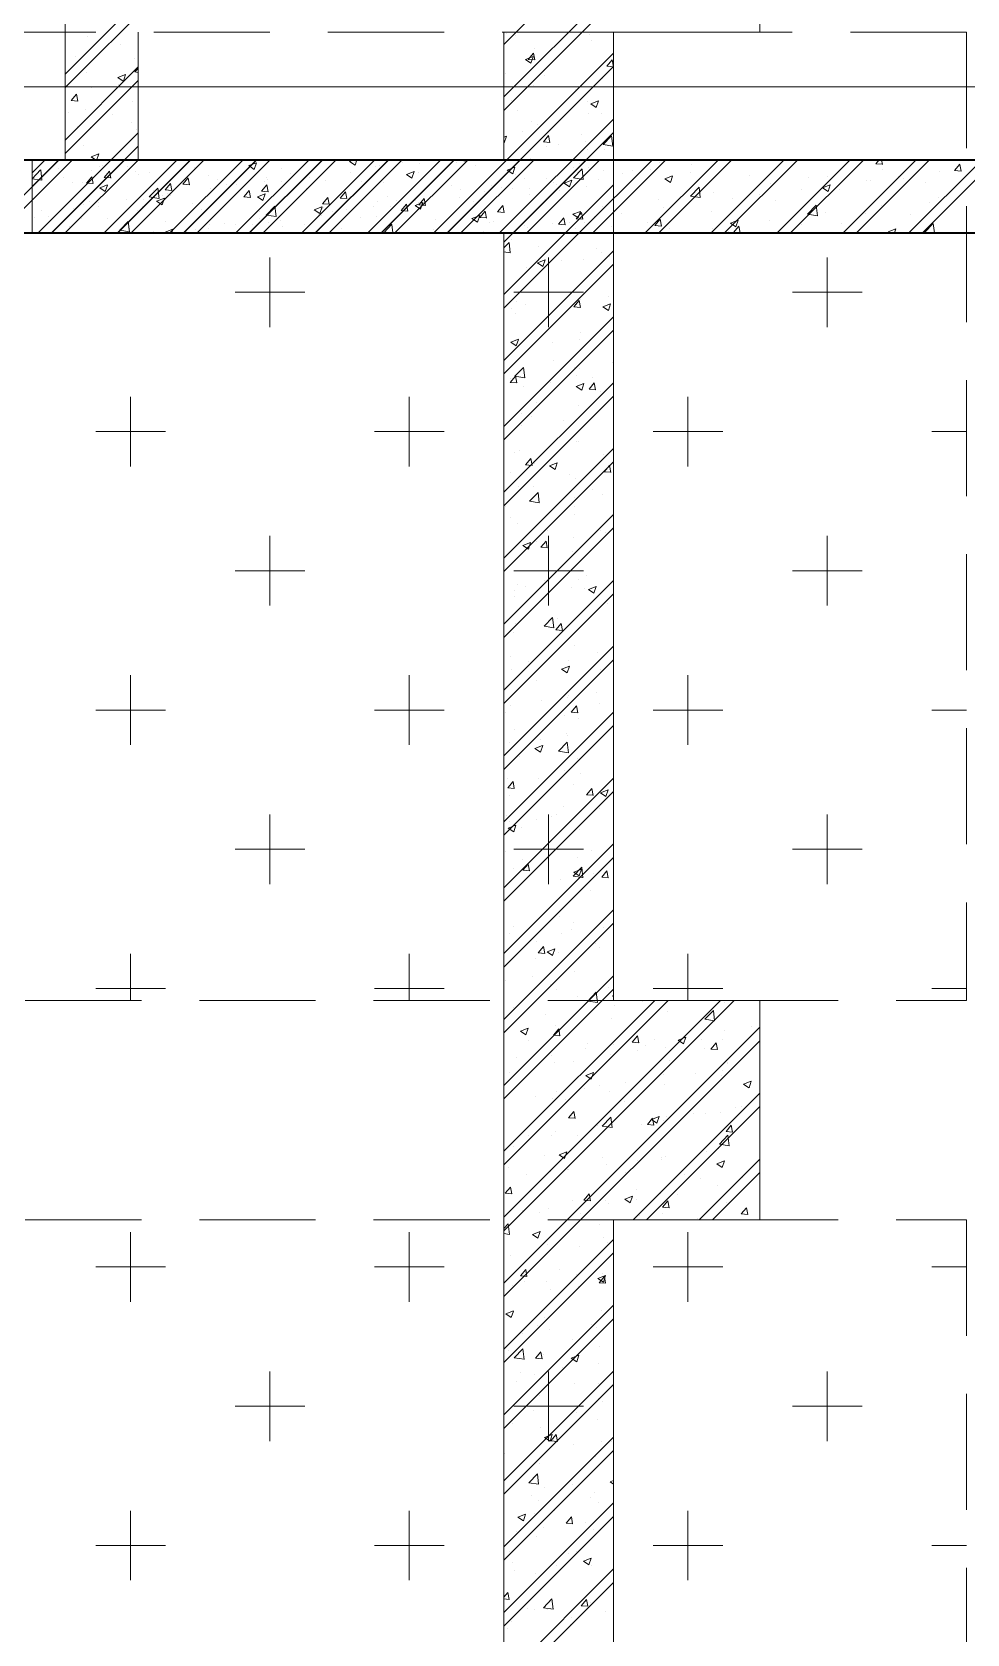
# Model space of a CAD drawing. Header units: millimetres. Extents: x 115500 to 206800, y -6300 to 53700.
# Drawn here: x 132795 to 135351, y 33667 to 38050 of the extents above; entities that cross this region are included whole.
import ezdxf

# ---------------------------------------------------------------- set-up
doc = ezdxf.new("R2010")
doc.units = ezdxf.units.MM
doc.linetypes.add('HIDDEN2', pattern=[4.7625, 3.175, -1.5875])
for name, color, linetype, lineweight in [('NDC_S_BEAM', 3, 'HIDDEN2', 20), ('NDC_S_DIM', 1, 'Continuous', 15), ('NDC_S_HATCH MATERIAL', 8, 'Continuous', 13), ('NDC_S_SLAB', 2, 'Continuous', 20), ('NDC_S_WALL', 6, 'Continuous', 35)]:
    doc.layers.add(name, color=color, linetype=linetype, lineweight=lineweight)

msp = doc.modelspace()

# ---------------------------------------------------------------- linework, layer by layer
at = {"layer": 'NDC_S_BEAM', "ltscale": 100}
for p, q in [((135350, 38050), (132300, 38050)), ((135350, 38050), (135350, 35400)), ((132300, 35400), (135350, 35400)), ((132300, 34800), (135350, 34800)), ((135350, 34800), (135350, 32300))]:
    msp.add_line(p, q, dxfattribs=at)
at = {"layer": 'NDC_S_DIM', "ltscale": 100}
for p, q in [((132884.9, 37700.4), (132884.9, 39596.5)), ((134784.9, 38050), (134784.9, 38950)), ((133084.9, 37700.4), (133084.9, 38050)), ((134084.9, 38050), (134084.9, 37700.4)), ((134384.9, 37700.4), (134384.9, 38050)), ((134384.9, 38050), (134784.9, 38050)), ((132794.9, 37500.4), (132794.9, 37700.4)), ((132794.9, 37700.4), (132884.9, 37700.4)), ((134084.9, 37700.4), (133084.9, 37700.4)), ((134384.9, 37500.4), (134384.9, 37700.4)), ((134084.9, 37500.4), (132794.9, 37500.4)), ((134084.9, 34955.4), (134084.9, 37500.4)), ((134384.9, 35400), (134384.9, 37500.4)), ((134384.9, 37500.4), (134384.9, 37500.4)), ((134784.9, 35400), (134384.9, 35400)), ((134784.9, 34800), (134784.9, 35400)), ((134084.9, 19707.6), (134084.9, 34955.4)), ((134384.9, 32300), (134384.9, 34800)), ((134384.9, 34800), (134784.9, 34800))]:
    msp.add_line(p, q, dxfattribs=at)
at = {"layer": 'NDC_S_HATCH MATERIAL', "linetype": 'Continuous', "ltscale": 100}
for p, q in [((132884.9, 37897.9), (133937, 38950)), ((132884.9, 37934.7), (133900.2, 38950)), ((134084.9, 38016.1), (134784.9, 38716.1)), ((134084.9, 37872.5), (134784.9, 38572.5)), ((134084.9, 37835.7), (134784.9, 38535.7)), ((134091.9, 38046.3), (134091.9, 38046.3)), ((134158.2, 38049.1), (134158.2, 38049.1)), ((132947.5, 38038.6), (132947.5, 38038.6)), ((133036.3, 38015.2), (133036.3, 38015.2)), ((134117.8, 38040.6), (134117.8, 38040.6)), ((134168.5, 38004.8), (134168.5, 38004.8)), ((134318.4, 38042.3), (134318.4, 38042.3)), ((134324.4, 38027.3), (134324.4, 38027.3)), ((132914.3, 37984.2), (132914.3, 37984.2)), ((132953.5, 37965.4), (132953.5, 37965.4)), ((133074.4, 37977.5), (133074.4, 37977.5)), ((133893.1, 37500.4), (134384.9, 37992.2)), ((134143.8, 37974.7), (134164.8, 37982.7)), ((134143.8, 37974.7), (134158.7, 37964.6)), ((134151.3, 37975.3), (134165.8, 37992.5)), ((134151.3, 37975.3), (134169.2, 37973.7)), ((134158.7, 37964.5), (134164.8, 37982.6)), ((134169.3, 37973.6), (134165.8, 37992.4)), ((134366.5, 37956.5), (134380.9, 37973.7)), ((134384.4, 37954.8), (134381, 37973.6)), ((132884.9, 37754.4), (133084.9, 37954.4)), ((132884.9, 37717.6), (133084.9, 37917.6)), ((132943.9, 37938.7), (132943.9, 37938.7)), ((133029.4, 37926), (133050.4, 37934)), ((133029.4, 37926), (133044.3, 37915.9)), ((133044.4, 37915.8), (133050.5, 37933.9)), ((133075.4, 37940.7), (133084.9, 37950.6)), ((133075.4, 37940.7), (133084.9, 37939.2)), ((133929.8, 37500.4), (134384.9, 37955.4)), ((134088.1, 37937.8), (134088.1, 37937.8)), ((134195.4, 37930.1), (134195.4, 37930.1)), ((134201.7, 37952.8), (134201.7, 37952.8)), ((134320.7, 37927.5), (134320.7, 37927.5)), ((134355.6, 37923.3), (134355.6, 37923.3)), ((134366.5, 37956.5), (134384.4, 37954.9)), ((132901.9, 37862.6), (132916.3, 37879.8)), ((132919.8, 37860.9), (132916.4, 37879.7)), ((132957.3, 37896.9), (132957.3, 37896.9)), ((133032.4, 37906.8), (133032.4, 37906.8)), ((134164.9, 37905), (134164.9, 37905)), ((134280.4, 37891.6), (134280.4, 37891.6)), ((132893.1, 37830.4), (132893.1, 37830.4)), ((132901.9, 37862.6), (132919.8, 37861)), ((132940.2, 37838.9), (132940.2, 37838.9)), ((133068.1, 37860.4), (133068.1, 37860.4)), ((134105.4, 37861.6), (134105.4, 37861.6)), ((134122.8, 37834.5), (134122.8, 37834.5)), ((134312.3, 37859.4), (134312.3, 37859.4)), ((134317.1, 37827.6), (134317.1, 37827.6)), ((134322.8, 37853.9), (134343.8, 37861.9)), ((134322.8, 37853.9), (134337.8, 37843.8)), ((134337.8, 37843.7), (134343.9, 37861.9)), ((134352.3, 37825.8), (134352.3, 37825.8)), ((132919.1, 37790.6), (132919.1, 37790.6)), ((132953.5, 37788.5), (132953.5, 37788.5)), ((133016, 37824.2), (133016, 37824.2)), ((133067.1, 37803.4), (133067.1, 37803.4)), ((133079.2, 37783.9), (133079.2, 37783.9)), ((134073.4, 37500.4), (134384.9, 37811.9)), ((134161.3, 37805.1), (134161.3, 37805.1)), ((134177.3, 37795.7), (134177.3, 37795.7)), ((132811.2, 37500.4), (133084.9, 37774)), ((132936.6, 37739), (132936.6, 37739)), ((134084.9, 37475.1), (134384.9, 37775.1)), ((134084.9, 37762.5), (134091.8, 37765.2)), ((134084.9, 37747.6), (134085.7, 37747.1)), ((134085.7, 37747), (134091.8, 37765.1)), ((134137, 37776.8), (134137, 37776.8)), ((134192.9, 37749.6), (134207.4, 37766.9)), ((134192.9, 37749.6), (134210.9, 37748.1)), ((134210.9, 37748), (134207.4, 37766.8)), ((134233.3, 37741.1), (134233.3, 37741.1)), ((134297.2, 37770), (134297.2, 37770)), ((134308.4, 37751), (134308.4, 37751)), ((134356.1, 37742.1), (134379.4, 37766.4)), ((134356.1, 37742.1), (134382.7, 37738)), ((134382.8, 37737.9), (134379.5, 37766.4)), ((132668.5, 37500.4), (132868.5, 37700.4)), ((132705.2, 37500.4), (132905.2, 37700.4)), ((132794.9, 37627.6), (132867.6, 37700.4)), ((132794.9, 37664.4), (132830.9, 37700.4)), ((132847.9, 37500.4), (133084.9, 37737.3)), ((132848.8, 37500.4), (133048.8, 37700.4)), ((132885.5, 37500.4), (133085.5, 37700.4)), ((132956.4, 37708.4), (132977.4, 37716.5)), ((132956.4, 37708.4), (132971.4, 37698.3)), ((132971.4, 37698.3), (132977.5, 37716.4)), ((132991.5, 37500.4), (133191.5, 37700.4)), ((133028.3, 37500.4), (133228.3, 37700.4)), ((133029.1, 37500.4), (133229.1, 37700.4)), ((133065.8, 37500.4), (133265.8, 37700.4)), ((133171.8, 37500.4), (133371.8, 37700.4)), ((133208.6, 37500.4), (133408.6, 37700.4)), ((133209.4, 37500.4), (133409.4, 37700.4)), ((133246.2, 37500.4), (133446.2, 37700.4)), ((133254, 37699.6), (133254, 37699.6)), ((133352.1, 37500.4), (133552.1, 37700.4)), ((133388.9, 37500.4), (133588.9, 37700.4)), ((133389.7, 37500.4), (133589.7, 37700.4)), ((133426.5, 37500.4), (133626.5, 37700.4)), ((133532.4, 37500.4), (133732.4, 37700.4)), ((133569.2, 37500.4), (133769.2, 37700.4)), ((133570, 37500.4), (133770, 37700.4)), ((133606.8, 37500.4), (133806.8, 37700.4)), ((133663.1, 37696.2), (133674.1, 37700.4)), ((133663.1, 37696.2), (133678.1, 37686.1)), ((133678.1, 37686), (133682.9, 37700.4)), ((133712.8, 37500.4), (133912.8, 37700.4)), ((133749.5, 37500.4), (133949.5, 37700.4)), ((133750.3, 37500.4), (133950.3, 37700.4)), ((133787.1, 37500.4), (133987.1, 37700.4)), ((133795.8, 37698.5), (133795.8, 37698.5)), ((133930.7, 37500.4), (134130.7, 37700.4)), ((133956.6, 37700.4), (133981.9, 37696.4)), ((133967.4, 37500.4), (134167.4, 37700.4)), ((133981.9, 37696.3), (133981.4, 37700.4)), ((134111, 37500.4), (134311, 37700.4)), ((134147.7, 37500.4), (134347.7, 37700.4)), ((134157.6, 37705.2), (134157.6, 37705.2)), ((134200.3, 37736.5), (134200.3, 37736.5)), ((134291.3, 37500.4), (134491.3, 37700.4)), ((134313.4, 37727.7), (134313.4, 37727.7)), ((134328, 37500.4), (134528, 37700.4)), ((134360.4, 37729.7), (134360.4, 37729.7)), ((134471.6, 37500.4), (134671.6, 37700.4)), ((134508.3, 37500.4), (134708.3, 37700.4)), ((134651.9, 37500.4), (134851.9, 37700.4)), ((134688.6, 37500.4), (134888.6, 37700.4)), ((134832.2, 37500.4), (135032.2, 37700.4)), ((134869, 37500.4), (135069, 37700.4)), ((135012.5, 37500.4), (135212.5, 37700.4)), ((135049.3, 37500.4), (135249.3, 37700.4)), ((135102, 37689.6), (135111, 37700.4)), ((135120, 37688), (135117.7, 37700.4)), ((135192.8, 37500.4), (135392.8, 37700.4)), ((135229.6, 37500.4), (135429.6, 37700.4)), ((135276.4, 37697.2), (135276.4, 37697.2)), ((132795, 37648.5), (132818.3, 37672.8)), ((132796.2, 37678.4), (132796.2, 37678.4)), ((132799.5, 37660.3), (132799.5, 37660.3)), ((132821.7, 37644.3), (132818.4, 37672.8)), ((132824.6, 37660.2), (132824.6, 37660.2)), ((132866.1, 37675.7), (132866.1, 37675.7)), ((132874.6, 37670.1), (132874.6, 37670.1)), ((132880.7, 37651.4), (132880.7, 37651.4)), ((132943.5, 37636.9), (132958, 37654.2)), ((132956.3, 37671.7), (132956.3, 37671.7)), ((132961.5, 37635.3), (132958, 37654.1)), ((132980.4, 37682.7), (132980.4, 37682.7)), ((132988.2, 37685.1), (132988.2, 37685.1)), ((132991.9, 37652.2), (133006.3, 37669.5)), ((132991.9, 37652.2), (133009.8, 37650.7)), ((133009.8, 37650.6), (133006.3, 37669.4)), ((133055.7, 37681.4), (133055.7, 37681.4)), ((133079, 37669.6), (133079, 37669.6)), ((133087, 37660.2), (133087, 37660.2)), ((133116.5, 37664.9), (133116.5, 37664.9)), ((133207, 37633.4), (133221.5, 37650.7)), ((133225, 37631.7), (133221.5, 37650.6)), ((133238.5, 37679.4), (133238.5, 37679.4)), ((133276.6, 37658.1), (133276.6, 37658.1)), ((133387.6, 37684.4), (133408.6, 37692.4)), ((133387.6, 37684.4), (133402.5, 37674.3)), ((133402.5, 37674.2), (133408.6, 37692.4)), ((133436.7, 37651.4), (133436.7, 37651.4)), ((133477.5, 37675.6), (133477.5, 37675.6)), ((133500.8, 37663.8), (133500.8, 37663.8)), ((133543.5, 37656.9), (133543.5, 37656.9)), ((133552.1, 37651.4), (133552.1, 37651.4)), ((133592.2, 37666.8), (133592.2, 37666.8)), ((133665.7, 37666.4), (133665.7, 37666.4)), ((133675.8, 37693.8), (133675.8, 37693.8)), ((133733, 37681.9), (133733, 37681.9)), ((133743.7, 37686), (133743.7, 37686)), ((133808.1, 37691.8), (133808.1, 37691.8)), ((133818.7, 37660.4), (133839.7, 37668.4)), ((133818.7, 37660.4), (133833.6, 37650.3)), ((133833.7, 37650.2), (133839.7, 37668.3)), ((133852, 37664.9), (133852, 37664.9)), ((133855.1, 37691.3), (133855.1, 37691.3)), ((133955.9, 37691.7), (133955.9, 37691.7)), ((134006.1, 37686), (134006.1, 37686)), ((134094.3, 37672.1), (134115.3, 37680.2)), ((134094.3, 37672.1), (134109.2, 37662.1)), ((134109.2, 37662), (134115.3, 37680.1)), ((134116.1, 37684.9), (134116.1, 37684.9)), ((134116.9, 37660.7), (134116.9, 37660.7)), ((134275.4, 37650.9), (134298.7, 37675.3)), ((134275.4, 37650.9), (134302, 37646.8)), ((134276.2, 37678.2), (134276.2, 37678.2)), ((134291.9, 37690.7), (134291.9, 37690.7)), ((134302.1, 37646.7), (134298.8, 37675.2)), ((134315.2, 37678.9), (134315.2, 37678.9)), ((134357.2, 37671.4), (134357.2, 37671.4)), ((134410.4, 37663.1), (134410.4, 37663.1)), ((134436.4, 37671.4), (134436.4, 37671.4)), ((134485.5, 37673), (134485.5, 37673)), ((134511.3, 37692.6), (134511.3, 37692.6)), ((134525.4, 37648.1), (134546.4, 37656.2)), ((134540.4, 37637.9), (134546.5, 37656.1)), ((134596.5, 37664.6), (134596.5, 37664.6)), ((134599.1, 37688), (134599.1, 37688)), ((134756.7, 37657.9), (134756.7, 37657.9)), ((134916.8, 37651.1), (134916.8, 37651.1)), ((134969, 37655.5), (134969, 37655.5)), ((135102, 37689.6), (135119.9, 37688.1)), ((135120.5, 37674.7), (135120.5, 37674.7)), ((135163, 37654.3), (135163, 37654.3)), ((135276.6, 37669.2), (135276.6, 37669.2)), ((135317.2, 37670.8), (135331.7, 37688.1)), ((135317.2, 37670.8), (135335.1, 37669.3)), ((135335.1, 37669.1), (135331.7, 37688)), ((132795, 37648.5), (132821.7, 37644.3)), ((132904, 37639.5), (132904, 37639.5)), ((132932.9, 37639.1), (132932.9, 37639.1)), ((132943.5, 37636.9), (132961.4, 37635.4)), ((132979.9, 37623.4), (133000.9, 37631.5)), ((132979.9, 37623.4), (132994.9, 37613.4)), ((132994.9, 37613.3), (133001, 37631.4)), ((133115.1, 37598.8), (133138.5, 37623.2)), ((133127.6, 37615.5), (133127.6, 37615.5)), ((133141.9, 37594.6), (133138.5, 37623.1)), ((133158.7, 37618.1), (133173.1, 37635.3)), ((133158.7, 37618.1), (133176.6, 37616.5)), ((133165.3, 37607.2), (133165.3, 37607.2)), ((133176.6, 37616.5), (133173.2, 37635.3)), ((133207, 37633.4), (133225, 37631.9)), ((133282.3, 37623.2), (133282.3, 37623.2)), ((133287.5, 37616.6), (133287.5, 37616.6)), ((133302.5, 37645.6), (133302.5, 37645.6)), ((133325.8, 37633.7), (133325.8, 37633.7)), ((133354.8, 37632.1), (133354.8, 37632.1)), ((133373.8, 37599.3), (133388.3, 37616.5)), ((133391.8, 37597.6), (133388.3, 37616.4)), ((133411.1, 37599.4), (133432.1, 37607.5)), ((133422.2, 37614.6), (133436.7, 37631.8)), ((133422.2, 37614.6), (133440.1, 37613)), ((133426, 37589.2), (133432.1, 37607.4)), ((133429.9, 37642), (133429.9, 37642)), ((133440.2, 37612.9), (133436.7, 37631.7)), ((133438.1, 37645.7), (133438.1, 37645.7)), ((133477, 37641.5), (133477, 37641.5)), ((133544.7, 37623.2), (133544.7, 37623.2)), ((133596.9, 37644.6), (133596.9, 37644.6)), ((133637.4, 37595.8), (133651.9, 37613)), ((133655.3, 37594.1), (133651.9, 37612.9)), ((133696.2, 37642.4), (133696.2, 37642.4)), ((133757, 37637.8), (133757, 37637.8)), ((133895.9, 37608.6), (133895.9, 37608.6)), ((133917.2, 37631.1), (133917.2, 37631.1)), ((133942, 37630.7), (133942, 37630.7)), ((133965.3, 37618.8), (133965.3, 37618.8)), ((134032.2, 37613.4), (134032.2, 37613.4)), ((134049.9, 37629.7), (134049.9, 37629.7)), ((134077.3, 37624.3), (134077.3, 37624.3)), ((134084.9, 37331.6), (134384.9, 37631.6)), ((134107.3, 37623.2), (134107.3, 37623.2)), ((134140.2, 37648.9), (134140.2, 37648.9)), ((134154.4, 37622.8), (134154.4, 37622.8)), ((134201.4, 37649), (134201.4, 37649)), ((134221, 37638.2), (134221, 37638.2)), ((134229.5, 37632.7), (134229.5, 37632.7)), ((134237.5, 37617.5), (134237.5, 37617.5)), ((134249.8, 37636.3), (134270.9, 37644.4)), ((134249.8, 37636.3), (134264.8, 37626.3)), ((134264.8, 37626.2), (134270.9, 37644.3)), ((134309.8, 37627.8), (134309.8, 37627.8)), ((134343.1, 37647.6), (134343.1, 37647.6)), ((134525.4, 37648.1), (134540.3, 37638)), ((134595.5, 37601.3), (134618.9, 37625.6)), ((134622.2, 37597), (134618.9, 37625.5)), ((134659.2, 37611.9), (134659.2, 37611.9)), ((134815, 37634.4), (134815, 37634.4)), ((134898.4, 37619.5), (134898.4, 37619.5)), ((134956.6, 37624.1), (134977.6, 37632.1)), ((134956.6, 37624.1), (134971.5, 37614)), ((134971.5, 37613.9), (134977.6, 37632)), ((135002.6, 37620), (135002.6, 37620)), ((135077, 37644.3), (135077, 37644.3)), ((135087.9, 37644.4), (135087.9, 37644.4)), ((135177.6, 37650.1), (135177.6, 37650.1)), ((135237.1, 37637.6), (135237.1, 37637.6)), ((132909.3, 37566.8), (132909.3, 37566.8)), ((132936.6, 37579), (132936.6, 37579)), ((132952.6, 37585.5), (132952.6, 37585.5)), ((132975.9, 37573.7), (132975.9, 37573.7)), ((132976.6, 37582.3), (132976.6, 37582.3)), ((132976.8, 37582.8), (132976.8, 37582.8)), ((133051.7, 37592.2), (133051.7, 37592.2)), ((133096.8, 37572.2), (133096.8, 37572.2)), ((133098.8, 37591.7), (133098.8, 37591.7)), ((133115.1, 37598.8), (133141.8, 37594.7)), ((133130.8, 37604), (133130.8, 37604)), ((133135.5, 37587.6), (133156.5, 37595.7)), ((133135.5, 37587.6), (133150.4, 37577.6)), ((133150.5, 37577.5), (133156.5, 37595.6)), ((133150.9, 37603.7), (133150.9, 37603.7)), ((133173.9, 37601.6), (133173.9, 37601.6)), ((133234.8, 37579.6), (133234.8, 37579.6)), ((133256.9, 37565.5), (133256.9, 37565.5)), ((133373.8, 37599.3), (133391.8, 37597.7)), ((133390.7, 37602.1), (133390.7, 37602.1)), ((133411.1, 37599.4), (133426, 37589.3)), ((133435.3, 37549.2), (133458.7, 37573.5)), ((133462, 37545), (133458.7, 37573.5)), ((133566.6, 37563.6), (133587.6, 37571.7)), ((133566.6, 37563.6), (133581.6, 37553.5)), ((133581.6, 37553.5), (133587.7, 37571.6)), ((133588.5, 37566.9), (133588.5, 37566.9)), ((133589, 37580.4), (133603.5, 37597.7)), ((133589, 37580.4), (133607, 37578.9)), ((133592.1, 37570.6), (133592.1, 37570.6)), ((133607, 37578.8), (133603.5, 37597.6)), ((133637.4, 37595.8), (133655.3, 37594.2)), ((133654, 37563.6), (133654, 37563.6)), ((133729.2, 37573.5), (133729.2, 37573.5)), ((133740, 37586.1), (133740, 37586.1)), ((133767, 37600.6), (133767, 37600.6)), ((133776.2, 37573), (133776.2, 37573)), ((133790.3, 37588.8), (133790.3, 37588.8)), ((133804.2, 37561.6), (133818.7, 37578.9)), ((133822.2, 37560), (133818.7, 37578.8)), ((133842.2, 37575.4), (133863.2, 37583.4)), ((133842.2, 37575.4), (133857.1, 37565.3)), ((133842.8, 37588.4), (133842.8, 37588.4)), ((133848.4, 37565), (133848.4, 37565)), ((133851.3, 37582.9), (133851.3, 37582.9)), ((133852.6, 37576.9), (133867, 37594.2)), ((133852.6, 37576.9), (133870.5, 37575.4)), ((133857.2, 37565.2), (133863.3, 37583.3)), ((133870.5, 37575.3), (133867.1, 37594.1)), ((133964.9, 37597.8), (133964.9, 37597.8)), ((134002.4, 37586.2), (134002.4, 37586.2)), ((134067.7, 37558.1), (134082.2, 37575.4)), ((134085.7, 37556.4), (134082.2, 37575.3)), ((134084.9, 37294.8), (134384.9, 37594.8)), ((134154, 37605.4), (134154, 37605.4)), ((134353.6, 37571.6), (134353.6, 37571.6)), ((134507.6, 37592.7), (134507.6, 37592.7)), ((134520.2, 37569.7), (134520.2, 37569.7)), ((134595.5, 37601.3), (134622.2, 37597.1)), ((134709.7, 37594.6), (134709.7, 37594.6)), ((134784.8, 37604.5), (134784.8, 37604.5)), ((134827.7, 37590), (134827.7, 37590)), ((134915.7, 37551.6), (134939.1, 37576)), ((134942.4, 37547.4), (134939.1, 37575.9)), ((135116.9, 37574.9), (135116.9, 37574.9)), ((135249.5, 37584.2), (135249.5, 37584.2)), ((135272.7, 37597.4), (135272.7, 37597.4)), ((132795.7, 37551.8), (132795.7, 37551.8)), ((132801, 37543.6), (132801, 37543.6)), ((132820.9, 37560.4), (132820.9, 37560.4)), ((132839.8, 37545.5), (132839.8, 37545.5)), ((132929.3, 37539.3), (132929.3, 37539.3)), ((132999.9, 37538.7), (132999.9, 37538.7)), ((133034.4, 37507.6), (133057.8, 37532)), ((133061.2, 37503.4), (133057.8, 37531.9)), ((133083.3, 37560.4), (133083.3, 37560.4)), ((133160, 37531.9), (133160, 37531.9)), ((133278.7, 37523.3), (133278.7, 37523.3)), ((133320.2, 37525.2), (133320.2, 37525.2)), ((133351, 37523.7), (133351, 37523.7)), ((133398, 37523.2), (133398, 37523.2)), ((133417.1, 37558.7), (133417.1, 37558.7)), ((133417.1, 37540.6), (133417.1, 37540.6)), ((133434.5, 37545.8), (133434.5, 37545.8)), ((133435.3, 37549.2), (133462, 37545)), ((133440.4, 37528.8), (133440.4, 37528.8)), ((133464.6, 37538.6), (133464.6, 37538.6)), ((133473.1, 37533.1), (133473.1, 37533.1)), ((133541, 37523.3), (133541, 37523.3)), ((133577.2, 37551.9), (133577.2, 37551.9)), ((133586.8, 37548), (133586.8, 37548)), ((133615.4, 37558.8), (133615.4, 37558.8)), ((133692.6, 37542.5), (133692.6, 37542.5)), ((133737.4, 37545.2), (133737.4, 37545.2)), ((133756.3, 37500.4), (133778.9, 37523.9)), ((133781.6, 37500.4), (133778.9, 37523.8)), ((133804.2, 37561.6), (133822.1, 37560.1)), ((133897.5, 37538.4), (133897.5, 37538.4)), ((133997.8, 37539.6), (134018.8, 37547.6)), ((133997.8, 37539.6), (134012.7, 37529.5)), ((134012.7, 37529.4), (134018.8, 37547.6)), ((134019.4, 37542.8), (134033.8, 37560)), ((134019.4, 37542.8), (134037.3, 37541.2)), ((134037.3, 37541.1), (134033.9, 37560)), ((134046.2, 37529.9), (134046.2, 37529.9)), ((134057.7, 37531.6), (134057.7, 37531.6)), ((134067.7, 37558.1), (134085.7, 37556.6)), ((134142, 37519.9), (134142, 37519.9)), ((134197.8, 37549.1), (134197.8, 37549.1)), ((134217.8, 37524.9), (134217.8, 37524.9)), ((134234.6, 37524), (134249, 37541.2)), ((134234.6, 37524), (134252.5, 37522.4)), ((134252.5, 37522.3), (134249.1, 37541.1)), ((134264.2, 37529.3), (134264.2, 37529.3)), ((134273.4, 37551.3), (134294.4, 37559.4)), ((134273.4, 37551.3), (134288.3, 37541.3)), ((134282.9, 37539.3), (134297.4, 37556.5)), ((134282.9, 37539.3), (134300.9, 37537.7)), ((134288.3, 37541.2), (134294.4, 37559.3)), ((134300.9, 37537.6), (134297.4, 37556.4)), ((134306.1, 37528), (134306.1, 37528)), ((134331.5, 37544.8), (134331.5, 37544.8)), ((134406.6, 37554.7), (134406.6, 37554.7)), ((134477.8, 37529.9), (134477.8, 37529.9)), ((134498.1, 37520.5), (134512.6, 37537.7)), ((134498.1, 37520.5), (134516, 37518.9)), ((134516.1, 37518.8), (134512.6, 37537.6)), ((134652.7, 37560), (134652.7, 37560)), ((134704.5, 37527.3), (134725.5, 37535.4)), ((134704.5, 37527.3), (134719.4, 37517.3)), ((134719.4, 37517.1), (134725.5, 37535.3)), ((134811.3, 37534.5), (134811.3, 37534.5)), ((134899.6, 37524.1), (134899.6, 37524.1)), ((134915.7, 37551.6), (134942.4, 37547.5)), ((134965.4, 37555.7), (134965.4, 37555.7)), ((135009, 37526.1), (135009, 37526.1)), ((135074.5, 37554.2), (135074.5, 37554.2)), ((135084.1, 37536), (135084.1, 37536)), ((135197.7, 37550.9), (135197.7, 37550.9)), ((135235.9, 37502), (135259.2, 37526.3)), ((135262.3, 37500.4), (135259.3, 37526.2)), ((132897.9, 37518.4), (132897.9, 37518.4)), ((133034.4, 37507.6), (133061.1, 37503.5)), ((133058, 37511.6), (133058, 37511.6)), ((133127.1, 37504.1), (133127.1, 37504.1)), ((133159, 37502.6), (133180, 37510.7)), ((133159, 37502.6), (133162.4, 37500.4)), ((133176.6, 37500.4), (133180, 37510.6)), ((133218.2, 37504.8), (133218.2, 37504.8)), ((133242.1, 37510.6), (133242.1, 37510.6)), ((133275.9, 37513.8), (133275.9, 37513.8)), ((133387, 37502.2), (133387, 37502.2)), ((133480.3, 37518.4), (133480.3, 37518.4)), ((133640.5, 37511.6), (133640.5, 37511.6)), ((133800.6, 37504.9), (133800.6, 37504.9)), ((133892.2, 37508.8), (133892.2, 37508.8)), ((134028.4, 37504.9), (134028.4, 37504.9)), ((134075.5, 37504.4), (134075.5, 37504.4)), ((134104.5, 37481.7), (134104.5, 37481.7)), ((134150.3, 37505.5), (134150.3, 37505.5)), ((134150.6, 37514.3), (134150.6, 37514.3)), ((134279.5, 37511.7), (134279.5, 37511.7)), ((134378, 37518.1), (134378, 37518.1)), ((134538.1, 37511.3), (134538.1, 37511.3)), ((134655.5, 37512), (134655.5, 37512)), ((134698.3, 37504.6), (134698.3, 37504.6)), ((134713.3, 37501.6), (134727.7, 37518.9)), ((134713.3, 37501.6), (134728, 37500.4)), ((134731.2, 37500.4), (134727.8, 37518.8)), ((134819.5, 37501.1), (134819.5, 37501.1)), ((135135.6, 37503.3), (135156.6, 37511.4)), ((135135.6, 37503.3), (135140, 37500.4)), ((135153, 37500.4), (135156.7, 37511.3)), ((135235.9, 37502), (135246.2, 37500.4)), ((133445.2, 37242.7), (133445.2, 37433.2)), ((134084.9, 37459.5), (134099, 37474.2)), ((134084.9, 37151.2), (134384.9, 37451.2)), ((134084.9, 37448.4), (134102.3, 37445.7)), ((134102.4, 37445.7), (134099.1, 37474.1)), ((134179.1, 37464.2), (134179.1, 37464.2)), ((134207.2, 37242.7), (134207.2, 37433.2)), ((134339.2, 37457.5), (134339.2, 37457.5)), ((134351.4, 37445.9), (134351.4, 37445.9)), ((134374.8, 37435.9), (134374.8, 37435.9)), ((134969.2, 37242.7), (134969.2, 37433.2)), ((134084.9, 37114.5), (134384.9, 37414.5)), ((134146.7, 37405.6), (134146.7, 37405.6)), ((134176.4, 37415.8), (134176.4, 37415.8)), ((134176.9, 37418.8), (134197.9, 37426.9)), ((134176.9, 37418.8), (134191.8, 37408.7)), ((134185.3, 37411), (134185.3, 37411)), ((134191.8, 37408.6), (134197.9, 37426.8)), ((134242.3, 37423.9), (134242.3, 37423.9)), ((134302.5, 37428.1), (134302.5, 37428.1)), ((133350, 37338), (133540.5, 37338)), ((134112, 37338), (134302.5, 37338)), ((134119.4, 37311.7), (134119.4, 37311.7)), ((134143, 37305.8), (134143, 37305.8)), ((134276.2, 37298.3), (134290.6, 37315.5)), ((134279.5, 37305), (134279.5, 37305)), ((134294.1, 37296.7), (134290.7, 37315.5)), ((134291, 37310.9), (134291, 37310.9)), ((134295.8, 37317.6), (134295.8, 37317.6)), ((134298.8, 37328.2), (134298.8, 37328.2)), ((134355.9, 37298), (134376.9, 37306.1)), ((134370.9, 37327.5), (134370.9, 37327.5)), ((134370.9, 37287.9), (134377, 37306)), ((134874, 37338), (135064.5, 37338)), ((134084.9, 36970.9), (134384.9, 37270.9)), ((134106.4, 37292.6), (134106.4, 37292.6)), ((134116, 37280.8), (134116, 37280.8)), ((134276.2, 37298.3), (134294.1, 37296.7)), ((134355.9, 37298), (134370.8, 37287.9)), ((134084.9, 36934.2), (134384.9, 37234.2)), ((134295.2, 37228.4), (134295.2, 37228.4)), ((134103.9, 37201.2), (134124.9, 37209.3)), ((134103.9, 37201.2), (134118.8, 37191.2)), ((134118.8, 37191.1), (134124.9, 37209.2)), ((134139.4, 37205.9), (134139.4, 37205.9)), ((134216.9, 37199.3), (134216.9, 37199.3)), ((134292, 37209.1), (134292, 37209.1)), ((134115.4, 37108), (134138.8, 37132.3)), ((134142.1, 37103.8), (134138.8, 37132.3)), ((134221.1, 37151.7), (134221.1, 37151.7)), ((134278.6, 37131.9), (134278.6, 37131.9)), ((134291.5, 37128.5), (134291.5, 37128.5)), ((134381.2, 37144.9), (134381.2, 37144.9)), ((134084.9, 36790.6), (134384.9, 37090.6)), ((134102.6, 37091.5), (134117.1, 37108.7)), ((134102.6, 37091.5), (134120.6, 37089.9)), ((134103.7, 37101.8), (134103.7, 37101.8)), ((134115.4, 37108), (134142.1, 37103.8)), ((134120.6, 37089.8), (134117.1, 37108.6)), ((134124.2, 37118.1), (134124.2, 37118.1)), ((134135.7, 37106), (134135.7, 37106)), ((134138, 37080.9), (134138, 37080.9)), ((134213.1, 37090.8), (134213.1, 37090.8)), ((134282.9, 37080.5), (134303.9, 37088.5)), ((134284.4, 37111.4), (134284.4, 37111.4)), ((134297.9, 37070.3), (134304, 37088.4)), ((134317.8, 37072.7), (134332.3, 37089.9)), ((134326.7, 37105.8), (134326.7, 37105.8)), ((134335.8, 37071), (134332.3, 37089.8)), ((133064.2, 36861.7), (133064.2, 37052.2)), ((133826.2, 36861.7), (133826.2, 37052.2)), ((134084.9, 36753.9), (134384.9, 37053.9)), ((134282.9, 37080.5), (134297.9, 37070.4)), ((134317.8, 37072.7), (134335.7, 37071.1)), ((134350.5, 37066), (134350.5, 37066)), ((134588.2, 36861.7), (134588.2, 37052.2)), ((134132.1, 37006.1), (134132.1, 37006.1)), ((134161.4, 36999.2), (134161.4, 36999.2)), ((134175.5, 37036), (134175.5, 37036)), ((134287.9, 37028.6), (134287.9, 37028.6)), ((132969, 36957), (133159.5, 36957)), ((133731, 36957), (133921.5, 36957)), ((134134.2, 36972.5), (134134.2, 36972.5)), ((134247.8, 36987.5), (134247.8, 36987.5)), ((134321.6, 36992.4), (134321.6, 36992.4)), ((134493, 36957), (134683.5, 36957)), ((135255, 36957), (135350, 36957)), ((134084.9, 36610.3), (134384.9, 36910.3)), ((134128.4, 36906.3), (134128.4, 36906.3)), ((134284.2, 36928.8), (134284.2, 36928.8)), ((134290.1, 36931), (134290.1, 36931)), ((134084.9, 36573.6), (134384.9, 36873.6)), ((134115.2, 36900.9), (134115.2, 36900.9)), ((134144.3, 36865.8), (134158.7, 36883.1)), ((134144.3, 36865.8), (134162.2, 36864.3)), ((134162.2, 36864.2), (134158.7, 36883)), ((134168.9, 36869.1), (134168.9, 36869.1)), ((134209.9, 36862.9), (134230.9, 36871)), ((134209.9, 36862.9), (134224.9, 36852.8)), ((134224.9, 36852.8), (134231, 36870.9)), ((134358.3, 36894.1), (134358.3, 36894.1)), ((134359.4, 36847), (134373.9, 36864.2)), ((134377.4, 36845.3), (134373.9, 36864.2)), ((134103, 36845.9), (134103, 36845.9)), ((134263.1, 36839.1), (134263.1, 36839.1)), ((134280.6, 36828.9), (134280.6, 36828.9)), ((134359.4, 36847), (134377.4, 36845.4)), ((134124.8, 36806.4), (134124.8, 36806.4)), ((134155.2, 36766.1), (134178.6, 36790.4)), ((134166.3, 36805.6), (134166.3, 36805.6)), ((134181.9, 36761.9), (134178.6, 36790.4)), ((134279.4, 36775.8), (134279.4, 36775.8)), ((134326.4, 36798.8), (134326.4, 36798.8)), ((134354.5, 36785.6), (134354.5, 36785.6)), ((134084.9, 36430), (134384.9, 36730)), ((134090, 36750.8), (134090, 36750.8)), ((134155.2, 36766.1), (134181.9, 36761.9)), ((134277.7, 36752), (134277.7, 36752)), ((134084.9, 36393.2), (134384.9, 36693.2)), ((134102.8, 36721.9), (134102.8, 36721.9)), ((134121.1, 36706.5), (134121.1, 36706.5)), ((134203.5, 36686.6), (134203.5, 36686.6)), ((134276.9, 36729), (134276.9, 36729)), ((133445.2, 36480.7), (133445.2, 36671.2)), ((134136.9, 36645.4), (134157.9, 36653.4)), ((134136.9, 36645.4), (134151.9, 36635.3)), ((134151.9, 36635.2), (134158, 36653.4)), ((134174.7, 36656.1), (134174.7, 36656.1)), ((134185.9, 36640.2), (134200.3, 36657.4)), ((134203.8, 36638.5), (134200.4, 36657.3)), ((134200.5, 36657.4), (134200.5, 36657.4)), ((134207.2, 36480.7), (134207.2, 36671.2)), ((134275.6, 36667.3), (134275.6, 36667.3)), ((134349.6, 36686.1), (134349.6, 36686.1)), ((134363.6, 36679.9), (134363.6, 36679.9)), ((134969.2, 36480.7), (134969.2, 36671.2)), ((134117.5, 36606.7), (134117.5, 36606.7)), ((134185.9, 36640.2), (134203.8, 36638.6)), ((134273.3, 36629.2), (134273.3, 36629.2)), ((133350, 36576), (133540.5, 36576)), ((134112, 36576), (134302.5, 36576)), ((134310.3, 36564), (134310.3, 36564)), ((134874, 36576), (135064.5, 36576)), ((134084.9, 36249.7), (134384.9, 36549.7)), ((134084.9, 36212.9), (134384.9, 36512.9)), ((134114.3, 36521.1), (134114.3, 36521.1)), ((134121.6, 36539.1), (134121.6, 36539.1)), ((134145, 36533.3), (134145, 36533.3)), ((134196.7, 36549), (134196.7, 36549)), ((134269.6, 36529.3), (134269.6, 36529.3)), ((134289.2, 36551.1), (134289.2, 36551.1)), ((134305.2, 36526.6), (134305.2, 36526.6)), ((134316, 36524.6), (134337, 36532.6)), ((134316, 36524.6), (134330.9, 36514.5)), ((134331, 36514.4), (134337, 36532.6)), ((134113.8, 36506.8), (134113.8, 36506.8)), ((134208.3, 36493), (134208.3, 36493)), ((134368.4, 36486.3), (134368.4, 36486.3)), ((134084.9, 36435.9), (134084.9, 36435.9)), ((134084.9, 36435.5), (134085, 36435.8)), ((134117.8, 36430.7), (134117.8, 36430.7)), ((134195, 36424.2), (134218.3, 36448.5)), ((134195, 36424.2), (134221.7, 36420)), ((134221.7, 36420), (134218.4, 36448.5)), ((134227.5, 36414.5), (134242, 36431.7)), ((134231.4, 36445.6), (134231.4, 36445.6)), ((134245.5, 36412.9), (134242, 36431.7)), ((134266, 36429.4), (134266, 36429.4)), ((134085.4, 36380.8), (134085.4, 36380.8)), ((134110.2, 36406.9), (134110.2, 36406.9)), ((134227.5, 36414.5), (134245.4, 36412.9)), ((134084.9, 36069.4), (134384.9, 36369.4)), ((134101.9, 36342.1), (134101.9, 36342.1)), ((134245.5, 36374.1), (134245.5, 36374.1)), ((134276.8, 36372.1), (134276.8, 36372.1)), ((134341.9, 36352.3), (134341.9, 36352.3)), ((134084.9, 36032.6), (134384.9, 36332.6)), ((134106.5, 36307.1), (134106.5, 36307.1)), ((134152.5, 36327.3), (134152.5, 36327.3)), ((134243, 36307), (134264, 36315.1)), ((134243, 36307), (134257.9, 36297)), ((134258, 36296.9), (134264, 36315)), ((134262.3, 36329.6), (134262.3, 36329.6)), ((134348.7, 36306.2), (134348.7, 36306.2)), ((133064.2, 36099.7), (133064.2, 36290.2)), ((133826.2, 36099.7), (133826.2, 36290.2)), ((134173.8, 36276.2), (134173.8, 36276.2)), ((134588.2, 36099.7), (134588.2, 36290.2)), ((134102.9, 36207.2), (134102.9, 36207.2)), ((134187.1, 36220.8), (134187.1, 36220.8)), ((134258.7, 36229.7), (134258.7, 36229.7)), ((134263, 36233.9), (134263, 36233.9)), ((134269.1, 36188.8), (134283.6, 36206.1)), ((134287.1, 36187.2), (134283.6, 36206)), ((134338.1, 36243.8), (134338.1, 36243.8)), ((134347.2, 36214), (134347.2, 36214)), ((132969, 36195), (133159.5, 36195)), ((133731, 36195), (133921.5, 36195)), ((134084.9, 35889.1), (134384.9, 36189.1)), ((134090.2, 36187.2), (134090.2, 36187.2)), ((134250.3, 36180.5), (134250.3, 36180.5)), ((134269.1, 36188.8), (134287.1, 36187.3)), ((134288.3, 36171.2), (134288.3, 36171.2)), ((134493, 36195), (134683.5, 36195)), ((135255, 36195), (135350, 36195)), ((134084.9, 35852.3), (134384.9, 36152.3)), ((134113.4, 36141.2), (134113.4, 36141.2)), ((134255.1, 36129.8), (134255.1, 36129.8)), ((134259.2, 36125.5), (134259.2, 36125.5)), ((134372.8, 36140.5), (134372.8, 36140.5)), ((134099.2, 36107.3), (134099.2, 36107.3)), ((134170, 36089.5), (134191, 36097.6)), ((134170, 36089.5), (134184.9, 36079.4)), ((134184.1, 36115.6), (134184.1, 36115.6)), ((134185, 36079.3), (134191.1, 36097.5)), ((134234.8, 36082.3), (134258.1, 36106.6)), ((134234.8, 36082.3), (134261.4, 36078.2)), ((134261.5, 36078.1), (134258.1, 36106.6)), ((134127.4, 36068.3), (134127.4, 36068.3)), ((134251.4, 36030), (134251.4, 36030)), ((134287.5, 36061.5), (134287.5, 36061.5)), ((134084.9, 35708.7), (134384.9, 36008.7)), ((134095.6, 36007.5), (134095.6, 36007.5)), ((134095.6, 35982), (134110, 35999.3)), ((134105.2, 35997.3), (134105.2, 35997.3)), ((134113.5, 35980.4), (134110.1, 35999.2)), ((134180.3, 36007.2), (134180.3, 36007.2)), ((134276, 35992.2), (134276, 35992.2)), ((134293.9, 36022.1), (134293.9, 36022.1)), ((134084.9, 35672), (134384.9, 35972)), ((134095.6, 35982), (134113.5, 35980.4)), ((134101, 35962.2), (134101, 35962.2)), ((134310.8, 35963.2), (134325.2, 35980.4)), ((134310.8, 35963.2), (134328.7, 35961.6)), ((134328.7, 35961.5), (134325.2, 35980.3)), ((134349.1, 35968.7), (134370.1, 35976.8)), ((134349.1, 35968.7), (134364, 35958.6)), ((134364, 35958.6), (134370.1, 35976.7)), ((133445.2, 35718.7), (133445.2, 35909.2)), ((134091.9, 35907.6), (134091.9, 35907.6)), ((134207.2, 35718.7), (134207.2, 35909.2)), ((134215, 35903.8), (134215, 35903.8)), ((134229.1, 35908.2), (134229.1, 35908.2)), ((134247.8, 35930.1), (134247.8, 35930.1)), ((134347.8, 35926.3), (134347.8, 35926.3)), ((134969.2, 35718.7), (134969.2, 35909.2)), ((134097, 35871.9), (134118, 35880)), ((134097, 35871.9), (134111.9, 35861.9)), ((134101.3, 35888.8), (134101.3, 35888.8)), ((134112, 35861.8), (134118.1, 35879.9)), ((134132.2, 35874.7), (134132.2, 35874.7)), ((134172.9, 35896.3), (134172.9, 35896.3)), ((134292.4, 35867.9), (134292.4, 35867.9)), ((133350, 35814), (133540.5, 35814)), ((134084.9, 35528.4), (134384.9, 35828.4)), ((134112, 35814), (134302.5, 35814)), ((134244.1, 35830.2), (134244.1, 35830.2)), ((134325.5, 35810.4), (134325.5, 35810.4)), ((134874, 35814), (135064.5, 35814)), ((134084.9, 35491.7), (134384.9, 35791.7)), ((134088.3, 35807.7), (134088.3, 35807.7)), ((134136, 35785.5), (134136, 35785.5)), ((134137.2, 35756.4), (134151.7, 35773.6)), ((134155.2, 35754.7), (134151.7, 35773.5)), ((134287.5, 35791.3), (134287.5, 35791.3)), ((134112.5, 35761.3), (134112.5, 35761.3)), ((134137.2, 35756.4), (134155.1, 35754.8)), ((134169.4, 35755.7), (134169.4, 35755.7)), ((134240.5, 35730.4), (134240.5, 35730.4)), ((134274.5, 35740.4), (134297.9, 35764.8)), ((134274.5, 35740.4), (134301.2, 35736.3)), ((134276.1, 35751.2), (134297.1, 35759.2)), ((134276.1, 35751.2), (134291, 35741.1)), ((134291, 35741), (134297.1, 35759.1)), ((134301.2, 35736.2), (134297.9, 35764.7)), ((134329.6, 35749), (134329.6, 35749)), ((134352.4, 35737.5), (134366.8, 35754.8)), ((134352.4, 35737.5), (134370.3, 35736)), ((134370.3, 35735.9), (134366.9, 35754.7)), ((134246.6, 35692.1), (134246.6, 35692.1)), ((134321.7, 35702), (134321.7, 35702)), ((134084.9, 35348.1), (134384.9, 35648.1)), ((134084.9, 35311.4), (134384.9, 35611.4)), ((134111, 35602.4), (134111, 35602.4)), ((134236.8, 35630.5), (134236.8, 35630.5)), ((134271.2, 35595.7), (134271.2, 35595.7)), ((134275.1, 35612.3), (134275.1, 35612.3)), ((134356.4, 35598.6), (134356.4, 35598.6)), ((134100.1, 35582.3), (134100.1, 35582.3)), ((134167.7, 35573.8), (134167.7, 35573.8)), ((134174.3, 35562.1), (134174.3, 35562.1)), ((134178.8, 35530.7), (134193.3, 35547.9)), ((134196.8, 35529.1), (134193.3, 35547.9)), ((134242.8, 35583.7), (134242.8, 35583.7)), ((134334.4, 35555.4), (134334.4, 35555.4)), ((133064.2, 35400), (133064.2, 35528.2)), ((133826.2, 35400), (133826.2, 35528.2)), ((134172, 35516.4), (134172, 35516.4)), ((134178.8, 35530.7), (134196.8, 35529.1)), ((134203.1, 35533.6), (134224.1, 35541.7)), ((134203.1, 35533.6), (134218, 35523.6)), ((134218.1, 35523.5), (134224.1, 35541.6)), ((134233.2, 35530.6), (134233.2, 35530.6)), ((134347, 35546.4), (134347, 35546.4)), ((134588.2, 35400), (134588.2, 35528.2)), ((134084.9, 35167.8), (134384.9, 35467.8)), ((134163.8, 35465.3), (134163.8, 35465.3)), ((134277.5, 35480.3), (134277.5, 35480.3)), ((132969, 35433), (133159.5, 35433)), ((133731, 35433), (133921.5, 35433)), ((134084.9, 35131.1), (134384.9, 35431.1)), ((134088.7, 35455.5), (134088.7, 35455.5)), ((134211.5, 35443.2), (134211.5, 35443.2)), ((134229.5, 35430.8), (134229.5, 35430.8)), ((134314.3, 35398.5), (134337.7, 35422.9)), ((134341, 35394.3), (134337.7, 35422.8)), ((134371.6, 35436.4), (134371.6, 35436.4)), ((134383.5, 35451.9), (134383.5, 35451.9)), ((134493, 35433), (134683.5, 35433)), ((135255, 35433), (135350, 35433)), ((134084.9, 34950.7), (134534.1, 35400)), ((134084.9, 34770.4), (134714.5, 35400)), ((134084.9, 34987.5), (134497.4, 35400)), ((134084.9, 34807.2), (134677.7, 35400)), ((134111.6, 35381.4), (134111.6, 35381.4)), ((134286.6, 35411.4), (134286.6, 35411.4)), ((134314.3, 35398.5), (134341, 35394.4)), ((134382.2, 35412.8), (134384.9, 35413.9)), ((134382.2, 35412.8), (134384.9, 35411)), ((134388, 35386.9), (134388, 35386.9)), ((134463.1, 35396.8), (134463.1, 35396.8)), ((134634.5, 35348.9), (134657.8, 35373.2)), ((134661.2, 35344.7), (134657.9, 35373.1)), ((134687.2, 35393.7), (134687.2, 35393.7)), ((134084.9, 35347), (134084.9, 35347)), ((134198.5, 35362), (134198.5, 35362)), ((134225.9, 35330.9), (134225.9, 35330.9)), ((134379.9, 35352), (134379.9, 35352)), ((134531.4, 35371.2), (134531.4, 35371.2)), ((134634.5, 35348.9), (134661.2, 35344.7)), ((134762.4, 35328.3), (134762.4, 35328.3)), ((134084.9, 34626.9), (134784.9, 35326.9)), ((134084.9, 34590.1), (134784.9, 35290.1)), ((134130.1, 35316.1), (134151.1, 35324.1)), ((134130.1, 35316.1), (134145, 35306)), ((134145.1, 35305.9), (134151.1, 35324.1)), ((134153.1, 35289.9), (134153.1, 35289.9)), ((134220.5, 35305), (134234.9, 35322.3)), ((134220.5, 35305), (134238.4, 35303.5)), ((134238.4, 35303.4), (134234.9, 35322.2)), ((134435.6, 35286.2), (134450.1, 35303.5)), ((134435.6, 35286.2), (134453.6, 35284.6)), ((134453.6, 35284.6), (134450.1, 35303.4)), ((134497.8, 35293.4), (134497.8, 35293.4)), ((134561.2, 35292), (134582.3, 35300.1)), ((134561.2, 35292), (134576.2, 35282)), ((134576.2, 35281.9), (134582.3, 35300)), ((134624.1, 35292.5), (134624.1, 35292.5)), ((134650.8, 35267.4), (134665.3, 35284.6)), ((134668.8, 35265.7), (134665.3, 35284.6)), ((134683.6, 35293.8), (134683.6, 35293.8)), ((134687.3, 35318.4), (134687.3, 35318.4)), ((134119.6, 35243.7), (134119.6, 35243.7)), ((134216.3, 35249.6), (134216.3, 35249.6)), ((134309.1, 35268.6), (134309.1, 35268.6)), ((134313.2, 35283.1), (134313.2, 35283.1)), ((134376.3, 35252.1), (134376.3, 35252.1)), ((134376.5, 35242.8), (134376.5, 35242.8)), ((134384.2, 35278.5), (134384.2, 35278.5)), ((134449.1, 35262.5), (134449.1, 35262.5)), ((134473.3, 35276.3), (134473.3, 35276.3)), ((134527.8, 35271.3), (134527.8, 35271.3)), ((134633.5, 35269.6), (134633.5, 35269.6)), ((134650.8, 35267.4), (134668.7, 35265.8)), ((134099.2, 35202.4), (134099.2, 35202.4)), ((134222.2, 35231), (134222.2, 35231)), ((134274.2, 35232.4), (134274.2, 35232.4)), ((134309.2, 35195.3), (134330.2, 35203.3)), ((134324.1, 35185.1), (134330.2, 35203.3)), ((134521, 35196.6), (134521, 35196.6)), ((134536.6, 35236), (134536.6, 35236)), ((134608.4, 35200.1), (134608.4, 35200.1)), ((134683.5, 35209.9), (134683.5, 35209.9)), ((134696, 35226.6), (134696, 35226.6)), ((134696.7, 35229.3), (134696.7, 35229.3)), ((134305.3, 35160.2), (134305.3, 35160.2)), ((134309.2, 35195.3), (134324.1, 35185.2)), ((134346.1, 35166.6), (134346.1, 35166.6)), ((134372.6, 35152.3), (134372.6, 35152.3)), ((134418.9, 35175.1), (134418.9, 35175.1)), ((134524.1, 35171.5), (134524.1, 35171.5)), ((134680, 35194), (134680, 35194)), ((134740.3, 35171.3), (134761.3, 35179.3)), ((134740.3, 35171.3), (134755.2, 35161.2)), ((134755.3, 35161.1), (134761.4, 35179.2)), ((134093.4, 35137.4), (134093.4, 35137.4)), ((134171.1, 35136.5), (134171.1, 35136.5)), ((134218.6, 35131.1), (134218.6, 35131.1)), ((134230.2, 35150.3), (134230.2, 35150.3)), ((134253.5, 35130.6), (134253.5, 35130.6)), ((134413.7, 35123.8), (134413.7, 35123.8)), ((134438.3, 34800), (134784.9, 35146.6)), ((134475.1, 34800), (134784.9, 35109.8)), ((134573.8, 35117.1), (134573.8, 35117.1)), ((134734, 35110.3), (134734, 35110.3)), ((134262.1, 35079.4), (134276.5, 35096.6)), ((134262.1, 35079.4), (134280, 35077.8)), ((134280, 35077.7), (134276.6, 35096.5)), ((134354.1, 35056.6), (134377.4, 35081)), ((134380.8, 35052.4), (134377.5, 35080.9)), ((134477.3, 35060.6), (134491.7, 35077.8)), ((134488.3, 35074.5), (134509.3, 35082.6)), ((134488.3, 35074.5), (134503.2, 35064.4)), ((134495.2, 35058.9), (134491.7, 35077.7)), ((134503.2, 35064.4), (134509.3, 35082.5)), ((134520.5, 35071.6), (134520.5, 35071.6)), ((134529.4, 35081.7), (134529.4, 35081.7)), ((134604.5, 35091.6), (134604.5, 35091.6)), ((134635.6, 35091.6), (134635.6, 35091.6)), ((134676.3, 35094.1), (134676.3, 35094.1)), ((134718.2, 35106.6), (134718.2, 35106.6)), ((134151.2, 35031.9), (134151.2, 35031.9)), ((134214.9, 35031.3), (134214.9, 35031.3)), ((134226.3, 35041.8), (134226.3, 35041.8)), ((134285.7, 35031.5), (134285.7, 35031.5)), ((134340, 35056.8), (134340, 35056.8)), ((134354.1, 35056.6), (134380.8, 35052.5)), ((134369, 35052.4), (134369, 35052.4)), ((134460.6, 35061.6), (134460.6, 35061.6)), ((134477.3, 35060.6), (134495.2, 35059)), ((134674.2, 35007), (134697.6, 35031.3)), ((134692.4, 35041.7), (134706.9, 35059)), ((134692.4, 35041.7), (134710.4, 35040.2)), ((134701, 35002.8), (134697.6, 35031.3)), ((134710.4, 35040.1), (134706.9, 35058.9)), ((134110.7, 35001.5), (134110.7, 35001.5)), ((134195.1, 34977.3), (134195.1, 34977.3)), ((134236.2, 34977.7), (134257.2, 34985.8)), ((134236.2, 34977.7), (134251.1, 34967.7)), ((134251.1, 34967.6), (134257.2, 34985.7)), ((134639.2, 34988.3), (134639.2, 34988.3)), ((134672.7, 34994.2), (134672.7, 34994.2)), ((134674.2, 35007), (134700.9, 35002.8)), ((134098.2, 34943.8), (134098.2, 34943.8)), ((134258.3, 34937), (134258.3, 34937)), ((134261, 34938.5), (134261, 34938.5)), ((134355.2, 34970.5), (134355.2, 34970.5)), ((134365.3, 34952.5), (134365.3, 34952.5)), ((134450.5, 34963.4), (134450.5, 34963.4)), ((134515.4, 34963.8), (134515.4, 34963.8)), ((134516.8, 34971.7), (134516.8, 34971.7)), ((134525.6, 34973.3), (134525.6, 34973.3)), ((134618.6, 34800), (134784.9, 34966.2)), ((134667.3, 34953.7), (134688.3, 34961.8)), ((134667.3, 34953.7), (134682.2, 34943.6)), ((134675.5, 34957), (134675.5, 34957)), ((134682.3, 34943.6), (134688.4, 34961.7)), ((134088.5, 34872.6), (134103, 34889.8)), ((134106.5, 34870.9), (134103, 34889.7)), ((134147.4, 34923.5), (134147.4, 34923.5)), ((134211.3, 34931.4), (134211.3, 34931.4)), ((134418.5, 34930.2), (134418.5, 34930.2)), ((134578.6, 34923.5), (134578.6, 34923.5)), ((134623.2, 34912.6), (134623.2, 34912.6)), ((134655.4, 34800), (134784.9, 34929.5)), ((134669, 34894.4), (134669, 34894.4)), ((134738.8, 34916.7), (134738.8, 34916.7)), ((134749.8, 34894.9), (134749.8, 34894.9)), ((134088.5, 34872.6), (134106.5, 34871)), ((134273.3, 34852.5), (134273.3, 34852.5)), ((134303.7, 34853.7), (134318.2, 34871)), ((134303.7, 34853.7), (134321.6, 34852.2)), ((134321.7, 34852.1), (134318.2, 34870.9)), ((134361.7, 34852.7), (134361.7, 34852.7)), ((134415.3, 34857), (134436.3, 34865)), ((134415.3, 34857), (134430.2, 34846.9)), ((134430.2, 34846.8), (134436.3, 34864.9)), ((134446.7, 34855), (134446.7, 34855)), ((134448.3, 34882.6), (134448.3, 34882.6)), ((134513.2, 34871.9), (134513.2, 34871.9)), ((134518.9, 34834.9), (134533.3, 34852.1)), ((134536.8, 34833.3), (134533.4, 34852.1)), ((134560.3, 34869.9), (134560.3, 34869.9)), ((134695.1, 34846.7), (134695.1, 34846.7)), ((134098.3, 34822.5), (134098.3, 34822.5)), ((134135.4, 34824.8), (134135.4, 34824.8)), ((134182.1, 34820.1), (134182.1, 34820.1)), ((134207.6, 34831.5), (134207.6, 34831.5)), ((134295.6, 34818), (134295.6, 34818)), ((134371.6, 34845.1), (134371.6, 34845.1)), ((134455.7, 34811.3), (134455.7, 34811.3)), ((134518.9, 34834.9), (134536.8, 34833.3)), ((134520.1, 34816.7), (134520.1, 34816.7)), ((134615.8, 34804.5), (134615.8, 34804.5)), ((134734.1, 34816.1), (134748.5, 34833.3)), ((134734.1, 34816.1), (134752, 34814.5)), ((134752, 34814.4), (134748.6, 34833.2)), ((133064.2, 34575.7), (133064.2, 34766.2)), ((133826.2, 34575.7), (133826.2, 34766.2)), ((134084.9, 34776.1), (134097, 34788.7)), ((134084.9, 34762.6), (134100.4, 34760.2)), ((134100.4, 34760.2), (134097.1, 34788.7)), ((134163.2, 34760.2), (134184.2, 34768.3)), ((134163.2, 34760.2), (134178.1, 34750.1)), ((134178.1, 34750.1), (134184.2, 34768.2)), ((134345.2, 34786.7), (134345.2, 34786.7)), ((134588.2, 34575.7), (134588.2, 34766.2)), ((134084.9, 34446.6), (134384.9, 34746.6)), ((134170.2, 34756.6), (134170.2, 34756.6)), ((134204, 34731.7), (134204, 34731.7)), ((134292.7, 34726.8), (134292.7, 34726.8)), ((134358, 34752.8), (134358, 34752.8)), ((134367.8, 34736.7), (134367.8, 34736.7)), ((132969, 34671), (133159.5, 34671)), ((133731, 34671), (133921.5, 34671)), ((134084.9, 34409.8), (134384.9, 34709.8)), ((134103.2, 34701.8), (134103.2, 34701.8)), ((134493, 34671), (134683.5, 34671)), ((135255, 34671), (135350, 34671)), ((134130.2, 34646.9), (134144.6, 34664.1)), ((134130.2, 34646.9), (134148.1, 34645.3)), ((134140.2, 34631.2), (134140.2, 34631.2)), ((134148.1, 34645.2), (134144.6, 34664.1)), ((134200.3, 34631.8), (134200.3, 34631.8)), ((134237.1, 34664.7), (134237.1, 34664.7)), ((134284.8, 34651.6), (134284.8, 34651.6)), ((134342.3, 34639.4), (134363.3, 34647.5)), ((134342.3, 34639.4), (134357.2, 34629.3)), ((134345.3, 34628.1), (134359.8, 34645.3)), ((134345.3, 34628.1), (134363.3, 34626.5)), ((134354.4, 34652.9), (134354.4, 34652.9)), ((134357.2, 34629.3), (134363.3, 34647.4)), ((134363.3, 34626.4), (134359.8, 34645.2)), ((134109.8, 34621.6), (134109.8, 34621.6)), ((134213.7, 34608.4), (134213.7, 34608.4)), ((134288.8, 34618.3), (134288.8, 34618.3)), ((134300.4, 34624.5), (134300.4, 34624.5)), ((134084.9, 34266.2), (134384.9, 34566.2)), ((134090.2, 34542.7), (134111.2, 34550.7)), ((134090.2, 34542.7), (134105.1, 34532.6)), ((134105.1, 34532.5), (134111.2, 34550.6)), ((134350.7, 34553.1), (134350.7, 34553.1)), ((134084.9, 34229.5), (134384.9, 34529.5)), ((134177.5, 34512.3), (134177.5, 34512.3)), ((134196.7, 34531.9), (134196.7, 34531.9)), ((134209.9, 34500), (134209.9, 34500)), ((134323.5, 34515), (134323.5, 34515)), ((134337.6, 34505.5), (134337.6, 34505.5)), ((134134.8, 34490.1), (134134.8, 34490.1)), ((134272.4, 34472.6), (134272.4, 34472.6)), ((134347.1, 34453.2), (134347.1, 34453.2)), ((134097.5, 34442.6), (134097.5, 34442.6)), ((134113.4, 34422.5), (134136.8, 34446.8)), ((134113.4, 34422.5), (134140.1, 34418.4)), ((134140.2, 34418.3), (134136.8, 34446.8)), ((134171.8, 34421.2), (134186.2, 34438.5)), ((134171.8, 34421.2), (134189.7, 34419.7)), ((134189.7, 34419.6), (134186.3, 34438.4)), ((134193, 34432.1), (134193, 34432.1)), ((134269.3, 34421.9), (134290.3, 34429.9)), ((134269.3, 34421.9), (134284.2, 34411.8)), ((134284.2, 34411.7), (134290.3, 34429.9)), ((133445.2, 34194.7), (133445.2, 34385.2)), ((134084.9, 34085.9), (134384.9, 34385.9)), ((134131, 34381.7), (134131, 34381.7)), ((134169.3, 34376.7), (134169.3, 34376.7)), ((134207.2, 34194.7), (134207.2, 34385.2)), ((134244.6, 34396.6), (134244.6, 34396.6)), ((134344.3, 34406.8), (134344.3, 34406.8)), ((134969.2, 34194.7), (134969.2, 34385.2)), ((134084.9, 34049.2), (134384.9, 34349.2)), ((134119, 34359), (134119, 34359)), ((134189.4, 34332.2), (134189.4, 34332.2)), ((134279.2, 34352.2), (134279.2, 34352.2)), ((134343.4, 34353.3), (134343.4, 34353.3)), ((133350, 34290), (133540.5, 34290)), ((134112, 34290), (134302.5, 34290)), ((134165.7, 34278.3), (134165.7, 34278.3)), ((134182.3, 34318.7), (134182.3, 34318.7)), ((134342.4, 34311.9), (134342.4, 34311.9)), ((134355.2, 34303.3), (134355.2, 34303.3)), ((134874, 34290), (135064.5, 34290)), ((134109, 34241.7), (134109, 34241.7)), ((134185.7, 34232.3), (134185.7, 34232.3)), ((134283.9, 34271.8), (134283.9, 34271.8)), ((134339.8, 34253.5), (134339.8, 34253.5)), ((134084.9, 33905.6), (134384.9, 34205.6)), ((134196.3, 34204.3), (134217.3, 34212.4)), ((134196.3, 34204.3), (134211.2, 34194.3)), ((134211.2, 34194.2), (134217.3, 34212.3)), ((134213.4, 34195.6), (134227.9, 34212.8)), ((134213.4, 34195.6), (134231.3, 34194)), ((134219.5, 34199.7), (134219.5, 34199.7)), ((134231.4, 34193.9), (134227.9, 34212.7)), ((134351.4, 34194.8), (134351.4, 34194.8)), ((134379.6, 34192.9), (134379.6, 34192.9)), ((134084.9, 33868.9), (134384.9, 34168.9)), ((134086.8, 34160), (134086.8, 34160)), ((134276.2, 34184.9), (134276.2, 34184.9)), ((134336.1, 34153.6), (134336.1, 34153.6)), ((134153.2, 34080.6), (134176.6, 34105)), ((134179.9, 34076.4), (134176.6, 34104.9)), ((134182.1, 34132.5), (134182.1, 34132.5)), ((134096.6, 34062.7), (134096.6, 34062.7)), ((134153.2, 34080.6), (134179.9, 34076.5)), ((134197.3, 34066.6), (134197.3, 34066.6)), ((134271.5, 34092.8), (134271.5, 34092.8)), ((134272.4, 34076.5), (134272.4, 34076.5)), ((134375.3, 34083.5), (134384.9, 34087.2)), ((134375.3, 34083.5), (134384.9, 34077.1)), ((134084.9, 33725.3), (134384.9, 34025.3)), ((134161.1, 34046.4), (134161.1, 34046.4)), ((134178.4, 34032.6), (134178.4, 34032.6)), ((134321.2, 34039.6), (134321.2, 34039.6)), ((134332.5, 34053.7), (134332.5, 34053.7)), ((134343.4, 34026.9), (134343.4, 34026.9)), ((133064.2, 33813.7), (133064.2, 34004.2)), ((133826.2, 33813.7), (133826.2, 34004.2)), ((134084.9, 33688.6), (134384.9, 33988.6)), ((134123.3, 33986.8), (134144.3, 33994.8)), ((134123.3, 33986.8), (134138.2, 33976.7)), ((134138.2, 33976.6), (134144.3, 33994.8)), ((134168.5, 33996.9), (134168.5, 33996.9)), ((134224.3, 34006.1), (134224.3, 34006.1)), ((134255, 33969.9), (134269.5, 33987.2)), ((134255, 33969.9), (134273, 33968.4)), ((134273, 33968.3), (134269.5, 33987.1)), ((134307.1, 33973.1), (134307.1, 33973.1)), ((134384.5, 33999.3), (134384.5, 33999.3)), ((134588.2, 33813.7), (134588.2, 34004.2)), ((134118.4, 33948.3), (134118.4, 33948.3)), ((134174.8, 33932.7), (134174.8, 33932.7)), ((134193.5, 33958.2), (134193.5, 33958.2)), ((134328.8, 33953.9), (134328.8, 33953.9)), ((132969, 33909), (133159.5, 33909)), ((133731, 33909), (133921.5, 33909)), ((134101.4, 33893.9), (134101.4, 33893.9)), ((134261.5, 33887.1), (134261.5, 33887.1)), ((134283, 33891.9), (134283, 33891.9)), ((134493, 33909), (134683.5, 33909)), ((135255, 33909), (135350, 33909)), ((134084.9, 33545), (134384.9, 33845)), ((134108.1, 33861.8), (134108.1, 33861.8)), ((134114.6, 33839.9), (134114.6, 33839.9)), ((134228.2, 33854.8), (134228.2, 33854.8)), ((134302.4, 33866), (134323.4, 33874.1)), ((134302.4, 33866), (134317.3, 33855.9)), ((134317.3, 33855.8), (134323.4, 33874)), ((134325.2, 33854), (134325.2, 33854)), ((134084.9, 33508.2), (134384.9, 33808.2)), ((134171.2, 33832.9), (134171.2, 33832.9)), ((134084.9, 33767.2), (134095.9, 33780.3)), ((134084.9, 33762.8), (134099.4, 33761.5)), ((134099.4, 33761.4), (134096, 33780.2)), ((134193, 33738.7), (134216.4, 33763.1)), ((134219.7, 33734.5), (134216.4, 33763)), ((134296.7, 33744.3), (134311.1, 33761.5)), ((134314.6, 33742.6), (134311.1, 33761.4)), ((134321.5, 33754.1), (134321.5, 33754.1)), ((134338.8, 33761.4), (134338.8, 33761.4)), ((134149.3, 33736.5), (134149.3, 33736.5)), ((134167.5, 33733), (134167.5, 33733)), ((134193, 33738.7), (134219.7, 33734.6)), ((134203.1, 33733.8), (134203.1, 33733.8)), ((134270.6, 33712.9), (134270.6, 33712.9)), ((134296.7, 33744.3), (134314.6, 33742.7)), ((134363.3, 33727.1), (134363.3, 33727.1)), ((134095.7, 33682.8), (134095.7, 33682.8)), ((134106.2, 33700.3), (134106.2, 33700.3)), ((134266.4, 33693.5), (134266.4, 33693.5))]:
    msp.add_line(p, q, dxfattribs=at)
at = {"layer": 'NDC_S_SLAB', "ltscale": 10}
msp.add_line((132100, 37900.4), (138400, 37900.4), dxfattribs=at)
at = {"layer": 'NDC_S_WALL', "ltscale": 100}
for p, q in [((132300, 37700.4), (138200, 37700.4)), ((132500, 37500.4), (138000, 37500.4))]:
    msp.add_line(p, q, dxfattribs=at)

doc.saveas('drawing.dxf')
